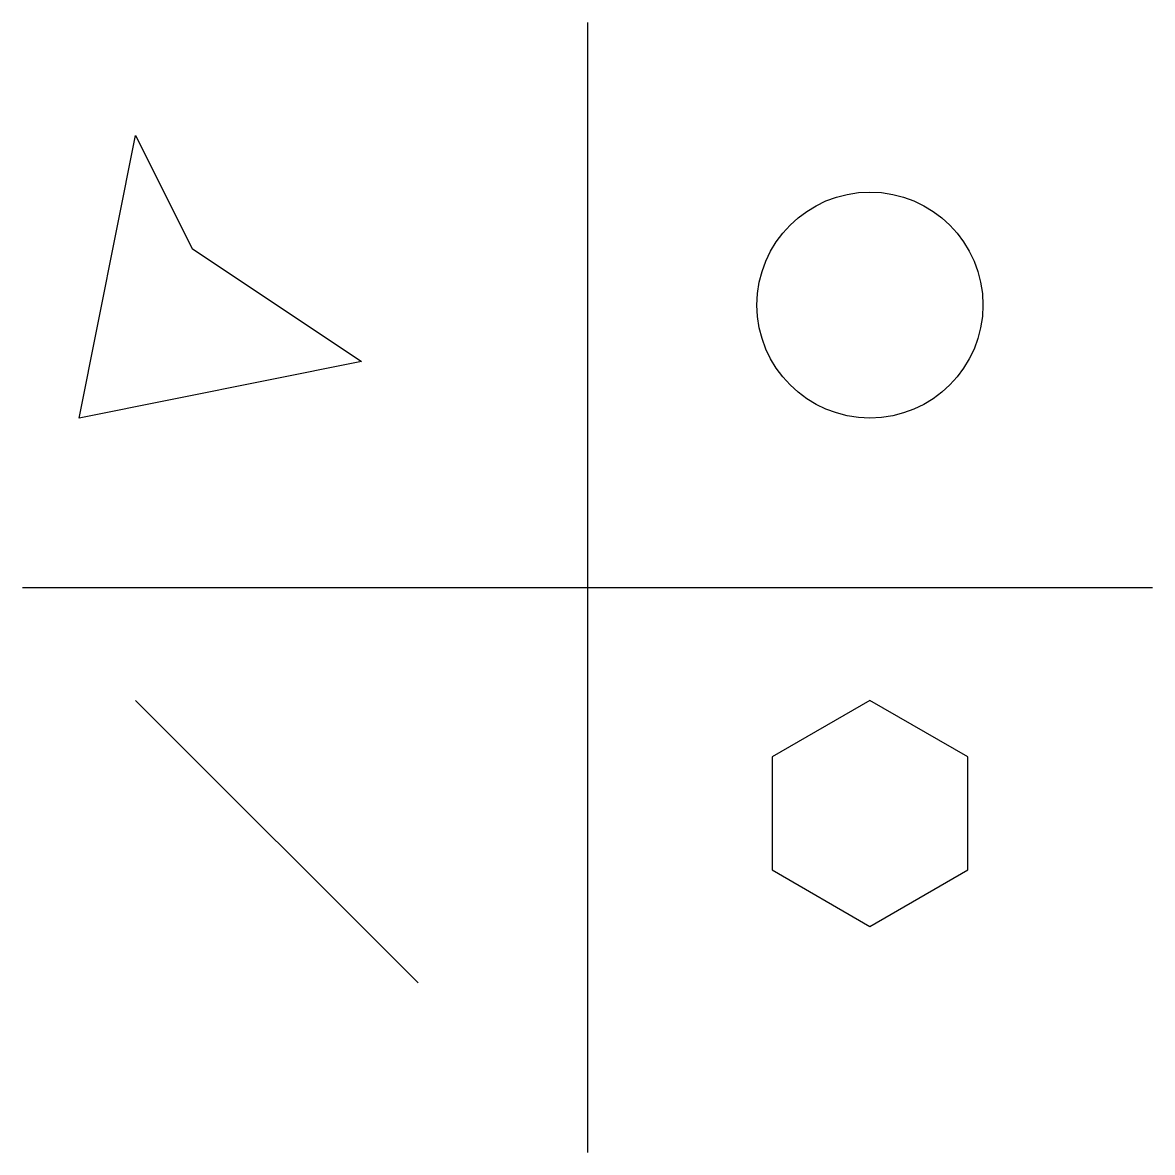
# Model space of a CAD drawing. Header units: millimetres. Extents: x -1000 to 1000, y -1000 to 1000.
import ezdxf

# ---------------------------------------------------------------- set-up
doc = ezdxf.new("R2010")
doc.units = ezdxf.units.MM

msp = doc.modelspace()

# ---------------------------------------------------------------- linework, layer by layer
for p, q in [((0, 1000), (0, -1000)), ((-1000, 0), (1000, 0)), ((-800, -200), (-300, -700))]:
    msp.add_line(p, q)
for points in [[(-800, 800), (-700, 600), (-400, 400), (-900, 300)], [(500, -600), (673.2, -500), (673.2, -300), (500, -200), (326.8, -300), (326.8, -500)]]:
    msp.add_lwpolyline(points, close=True)
msp.add_circle((500, 500), 200)

doc.saveas('drawing.dxf')
